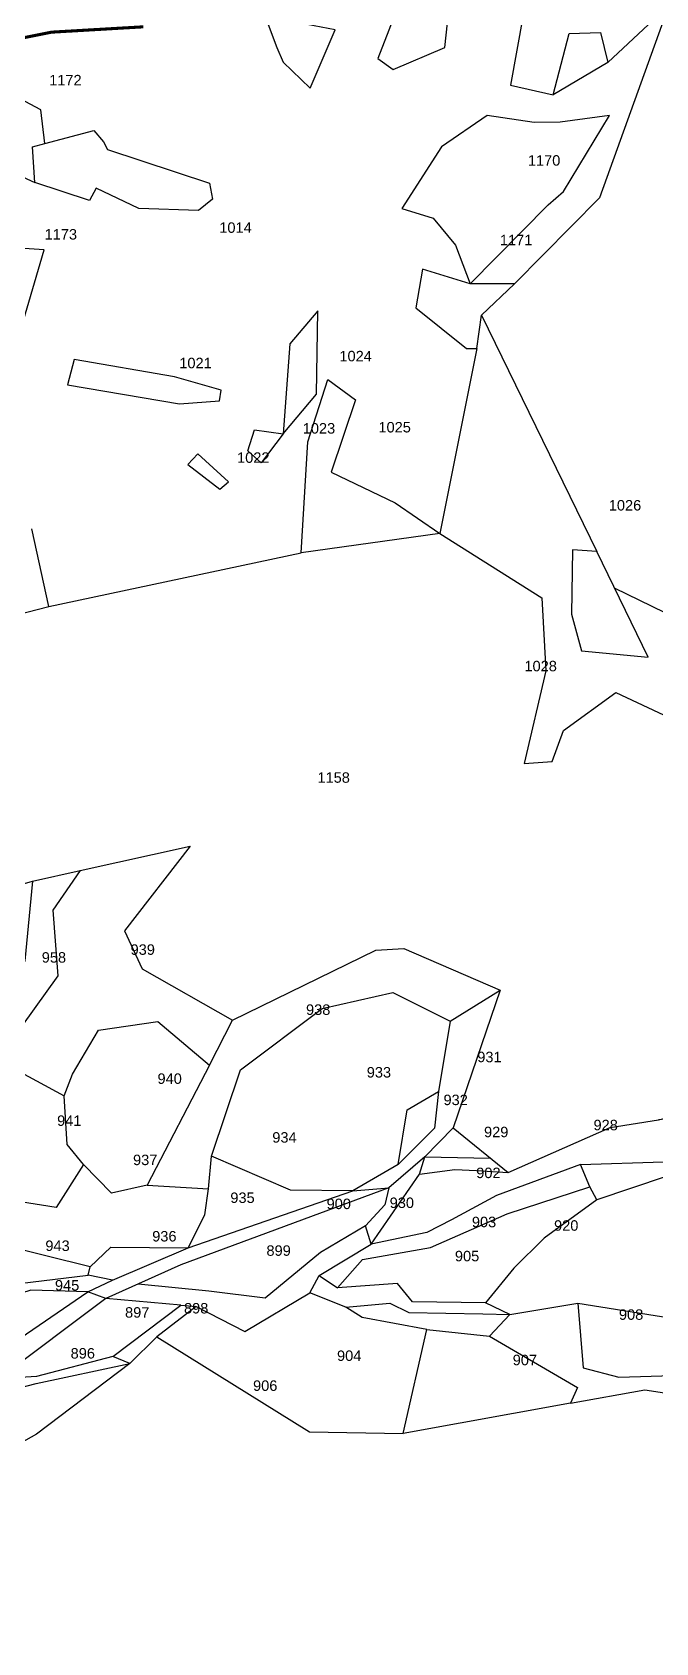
# Model space of a CAD drawing. Header units: inches. Extents: x 206944 to 214764, y 1611536 to 1620388.
# Drawn here: x 211633 to 212648, y 1616425 to 1619045 of the extents above; entities that cross this region are included whole.
import ezdxf
from ezdxf.enums import TextEntityAlignment as Align

# ---------------------------------------------------------------- set-up
doc = ezdxf.new("R2010")
doc.units = ezdxf.units.IN
doc.header["$LTSCALE"] = 15
doc.header["$MEASUREMENT"] = 0
for name, color, linetype in [('PLOT', 7, 'Continuous'), ('PLOT NO', 7, 'Continuous'), ('VILLAGE BOUNDARY', 5, 'Continuous')]:
    doc.layers.add(name, color=color, linetype=linetype)
doc.styles.get("Standard").update_dxf_attribs({"font": 'arial.ttf'})

msp = doc.modelspace()

# ---------------------------------------------------------------- linework, layer by layer
at = {"layer": 'PLOT'}
for points in [[(212311.9, 1619259.4), (212311.9, 1619259.4), (212285.1, 1619232.8), (212195.5, 1619002.1), (212220.2, 1618983.9), (212304.6, 1619019.9), (212318, 1619145.7), (212420.1, 1619134.4), (212415.9, 1619108.5), (212363.4, 1619108.2), (212381.9, 1619077.6), (212432.1, 1619072.5), (212411.4, 1618958.7), (212480.8, 1618942.8), (212506.7, 1619042.4), (212557.9, 1619043.9), (212569.6, 1618995.6), (212480.8, 1618942.8)], [(212569.6, 1618995.6), (212669.1, 1619088.2), (212556.2, 1618775.2), (212417.8, 1618635.2), (212345.6, 1618635.3), (212472.7, 1618764.1), (212497.4, 1618785.6), (212572.8, 1618909.3), (212492.3, 1618898.3), (212449.9, 1618897.6), (212373.5, 1618909), (212299.3, 1618858.4), (212234.3, 1618758), (212285.4, 1618742.1), (212321.9, 1618698.4), (212345.6, 1618635.3), (212268.1, 1618659.1), (212257.4, 1618596.4), (212339.5, 1618529.9), (212356.6, 1618530), (212364.3, 1618584.4), (212417.8, 1618635.2)], [(212011.9, 1619070.4), (212030.8, 1619019.8), (212041.1, 1618996.1), (212085, 1618953.6), (212126.2, 1619048.4), (212011.9, 1619070.4)], [(211421.5, 1618920.8), (211499.9, 1618856.6), (211539.6, 1618846.2), (211564.8, 1618861.8), (211597, 1618818.5), (211637.2, 1618800.2), (211633.4, 1618858.4), (211653.2, 1618863.7), (211646.6, 1618918.6), (211580.8, 1618953.4), (211530.9, 1618960.2), (211505.1, 1618987.4), (211429.5, 1618963.2), (211421.5, 1618920.8)], [(211653.2, 1618863.7), (211733.1, 1618885), (211748.9, 1618866.4), (211755.3, 1618854), (211921.4, 1618799), (211926.4, 1618773.2), (211903.7, 1618754.5), (211806.3, 1618757.7), (211736.7, 1618790.9), (211726, 1618771), (211637.2, 1618800.2)], [(211617.8, 1618574), (211652.3, 1618690.6), (211530.5, 1618698.8), (211525.4, 1618646.7), (211617.8, 1618574)], [(212041.5, 1618391.4), (212095.8, 1618455.8), (212098, 1618591.2), (212052.2, 1618537.5), (212041.5, 1618391.4)], [(212364.3, 1618584.4), (212551.7, 1618200.1), (212512.1, 1618202.4), (212510.5, 1618097.8), (212527.2, 1618038.6), (212635.3, 1618028.1), (212551.7, 1618200.1)], [(212356.6, 1618530), (212296.6, 1618229.4), (212462.6, 1618124.6), (212469, 1618006), (212433.9, 1617855.3), (212479.3, 1617858.5), (212497.8, 1617909), (212582.7, 1617970.6), (212748.4, 1617892.9), (212777.2, 1617922.2), (212772.5, 1617936.8), (212779.4, 1618005.5), (212891.9, 1618007.1), (212703.5, 1618080.4), (212580.7, 1618140.3)], [(211700.9, 1618512.1), (211690.3, 1618470.9), (211872.8, 1618440.4), (211937.4, 1618445), (211940.6, 1618462.3), (211864.3, 1618483.9), (211700.9, 1618512.1)], [(211659.8, 1618110.3), (212070.5, 1618198), (212081.4, 1618378.4), (212114.2, 1618479.8), (212159, 1618446.8), (212119.7, 1618328.9), (212223.5, 1618278.9), (212296.6, 1618229.4), (212070.5, 1618198)], [(211251.8, 1618420.9), (211386.4, 1618103), (211462.5, 1618105.7), (211501.4, 1618069.8), (211659.8, 1618110.3), (211632.2, 1618236.8)], [(212005.6, 1618344.3), (211984, 1618363.6), (211994.8, 1618398.1), (212041.5, 1618391.4), (212005.6, 1618344.3)], [(211938.3, 1618301.2), (211952.2, 1618313.1), (211902.5, 1618359), (211886.2, 1618341.6), (211938.3, 1618301.2)], [(211633.2, 1617663.8), (211711.1, 1617680.9), (211889.8, 1617720.4), (211782.9, 1617582.9), (211812, 1617521.1), (211958.9, 1617437.4), (212192.2, 1617551.5), (212237.6, 1617554.4), (212394.3, 1617486.2), (212317.9, 1617262.3), (212407.7, 1617190), (212573.7, 1617263.2), (212652.2, 1617275.5), (212834.7, 1617322.1), (212963.2, 1617365.8), (212949.5, 1617460.9), (213124.1, 1617412.1), (213170.7, 1617402.1), (213226.7, 1617423.2)], [(211711.1, 1617680.9), (211666.5, 1617616.3), (211674.5, 1617509.9), (211576, 1617373.8), (211477.1, 1617249.3), (211457.7, 1617265)], [(211215.5, 1617426.6), (211292.6, 1617362.2), (211344, 1617435.4), (211400.8, 1617523.9), (211551.9, 1617640.5), (211633.2, 1617663.8), (211620.6, 1617534.3), (211562.9, 1617387.4), (211457.7, 1617265), (211384.6, 1617266.6), (211371.2, 1617322.1), (211398.2, 1617357.1), (211344, 1617435.4)], [(211819.8, 1617169.3), (211919.5, 1617163.3), (211924.5, 1617216.3), (211972.1, 1617356.8), (212104.7, 1617456.8), (212219.7, 1617482.6), (212313.2, 1617435.8), (212394.3, 1617486.2)], [(211594.7, 1617363.4), (211684.8, 1617314.6), (211698.2, 1617350), (211740.9, 1617421.4), (211837.3, 1617435.3), (211921.5, 1617364.5), (211819.8, 1617169.3), (211762.1, 1617156.1), (211716.5, 1617202.6), (211689.5, 1617235.2), (211684.8, 1617314.6)], [(211921.5, 1617364.5), (211958.9, 1617437.4)], [(212313.2, 1617435.8), (212294.1, 1617321.6), (212287.6, 1617262.1), (212228.4, 1617202.7), (212243, 1617291.9), (212294.1, 1617321.6)], [(212525.3, 1617202.6), (212660.6, 1617207), (212749.8, 1617227.1), (212853.3, 1617238.6), (212938.7, 1617274.3), (212951.9, 1617309.6), (212652.2, 1617275.5)], [(212272, 1617215.3), (212317.9, 1617262.3)], [(211716.5, 1617202.6), (211671.9, 1617133), (211579, 1617147.4)], [(212228.4, 1617202.7), (212154.7, 1617160.2), (212053.2, 1617161.1), (211924.5, 1617216.3)], [(212099.7, 1617022.2), (212129.6, 1617002.2), (212170.6, 1617048.5), (212281.4, 1617068), (212405.8, 1617122.7), (212540.7, 1617166.6), (212525.3, 1617202.6), (212388.8, 1617152.5), (212315.5, 1617113), (212275.4, 1617092.3), (212184.6, 1617073.3)], [(212184.6, 1617073.3), (212263.4, 1617186.9), (212272, 1617215.3), (212213.1, 1617164.7), (212206.9, 1617137.4), (212175.5, 1617103)], [(212263.4, 1617186.9), (212320.6, 1617194.7), (212356, 1617193.2), (212407.7, 1617190)], [(212272, 1617215.3), (212378.4, 1617213.1)], [(212664.9, 1617183.1), (212552, 1617145.5), (212540.7, 1617166.6)], [(212154.7, 1617160.2), (212213.1, 1617164.7), (211874.7, 1617039.4), (211752.8, 1616985.1), (211723.2, 1616995.7), (211763.5, 1617014.6), (211886.6, 1617067.3)], [(211727, 1617036.4), (211761, 1617068.6), (211886.6, 1617067.3), (211913.9, 1617120.9), (211919.5, 1617163.3)], [(211886.6, 1617067.3), (212154.7, 1617160.2)], [(212552, 1617145.5), (212466.4, 1617082.8), (212416.6, 1617034.1), (212370.6, 1616978), (212251.7, 1616979.4), (212227.2, 1617009), (212129.6, 1617002.2)], [(211874.9, 1616974.1), (211899.7, 1616971.9), (211978.8, 1616931), (212084.9, 1616993.8), (212099.7, 1617022.2), (212184.6, 1617073.3), (212175.5, 1617103), (212102.1, 1617059.6), (212012, 1616985.6), (211920.5, 1616996.6), (211805.1, 1617008.1)], [(211539.8, 1617000.7), (211724, 1617022.8), (211727, 1617036.4), (211580.4, 1617072.5)], [(211763.5, 1617014.6), (211724, 1617022.8)], [(211345.9, 1616686.9), (211403.3, 1616741.6), (211490, 1616821.2), (211594.4, 1616907.4), (211723.2, 1616995.7)], [(211752.8, 1616985.1), (211578, 1616854), (211534.2, 1616819.5), (211353.6, 1616664.1)], [(211723.2, 1616995.7), (211630.5, 1616998.3), (211557.3, 1616975.2), (211507.2, 1616987)], [(211763.8, 1616890.6), (211874.9, 1616974.1), (211752.8, 1616985.1)], [(211899.7, 1616971.9), (211835.6, 1616922.5), (212083.9, 1616768), (212236.6, 1616765.1), (212275.4, 1616934.5), (212169.9, 1616954), (212143.2, 1616970.8), (212084.9, 1616993.8)], [(212410.1, 1616958.6), (212521.1, 1616977.1), (212810, 1616931.4), (212967.8, 1616987)], [(212143.2, 1616970.8), (212214.7, 1616977.5), (212246.1, 1616961.9), (212366.6, 1616960), (212410.1, 1616958.6), (212370.6, 1616978)], [(212275.4, 1616934.5), (212377.1, 1616923.5), (212410.1, 1616958.6)], [(212521.1, 1616977.1), (212529.8, 1616872.3), (212587.8, 1616857), (212798.4, 1616863.6), (212810, 1616931.4)], [(211835.6, 1616922.5), (211791.7, 1616879.2), (211639.5, 1616764.3), (211402.6, 1616631.3), (211457.6, 1616551.5), (211522, 1616482.4), (211507.7, 1616422.9), (211481.1, 1616355), (211431.7, 1616314.1), (211535.1, 1616267.4), (211630.9, 1616218.8), (211815.2, 1616145.4), (211934.2, 1616096), (212025.1, 1616059.9), (212255.9, 1616089.2), (212510.2, 1616124.1), (212595.6, 1616136), (212546.1, 1616087), (212510.2, 1616124.1)], [(212377.1, 1616923.5), (212520.6, 1616840), (212508.8, 1616814.8), (212236.6, 1616765.1)], [(211490, 1616821.2), (211534.2, 1616819.5), (211639.3, 1616846.4), (211791.7, 1616879.2), (211763.8, 1616890.6), (211640, 1616858.2), (211578, 1616854)], [(212508.8, 1616814.8), (212630.2, 1616836.4), (212729.5, 1616820.9), (212765.9, 1616843.5), (212798.4, 1616863.6)]]:
    msp.add_lwpolyline(points, dxfattribs=at)
at = {"layer": 'VILLAGE BOUNDARY', "const_width": 5}
msp.add_lwpolyline([(211612.4, 1619034.4), (211663.9, 1619044.7), (211813.7, 1619053.4)], dxfattribs=at)

# ---------------------------------------------------------------- texts
at = {"layer": 'PLOT NO'}
for s, p in [('1172', (211686.8, 1618966.7)), ('1170', (212466.1, 1618836.1)), ('1173', (211679.3, 1618715.9)), ('1014', (211963.7, 1618726.8)), ('1171', (212420.5, 1618706.6)), ('1021', (211898.6, 1618506.5)), ('1024', (212159.3, 1618517.8)), ('1023', (212099.6, 1618400.3)), ('1025', (212222.8, 1618402.1)), ('1022', (211992.7, 1618352.7)), ('1026', (212597.8, 1618275.1)), ('1028', (212460.5, 1618013.6)), ('1158', (212123.5, 1617832.3)), ('939', (211812.7, 1617552.4)), ('958', (211668.1, 1617539.7)), ('938', (212098.3, 1617454.7)), ('931', (212377.1, 1617377.7)), ('940', (211856.5, 1617342.5)), ('933', (212197.2, 1617352.8)), ('932', (212322.1, 1617307.9)), ('941', (211693.1, 1617274.1)), ('928', (212566.3, 1617267)), ('934', (212043.4, 1617246.9)), ('929', (212388.1, 1617255.7)), ('937', (211816.7, 1617210.3)), ('902', (212375.4, 1617189.2)), ('935', (211975.1, 1617148.8)), ('900', (212131.8, 1617138.8)), ('930', (212234.5, 1617140.6)), ('903', (212368.3, 1617109.3)), ('936', (211847.9, 1617086.1)), ('920', (212502.1, 1617103.6)), ('943', (211674, 1617070.7)), ('899', (212033.9, 1617062.8)), ('905', (212340.7, 1617053.9)), ('945', (211689.6, 1617006.3)), ('897', (211803.7, 1616962.2)), ('898', (211899.7, 1616969)), ('908', (212607.7, 1616958.7)), ('896', (211715.1, 1616895.7)), ('904', (212148.8, 1616891.8)), ('907', (212434.8, 1616884.8)), ('906', (212012.1, 1616843.1))]:
    msp.add_text(s, height=17, dxfattribs=at).set_placement(p, align=Align.MIDDLE_CENTER)

doc.saveas('drawing.dxf')
